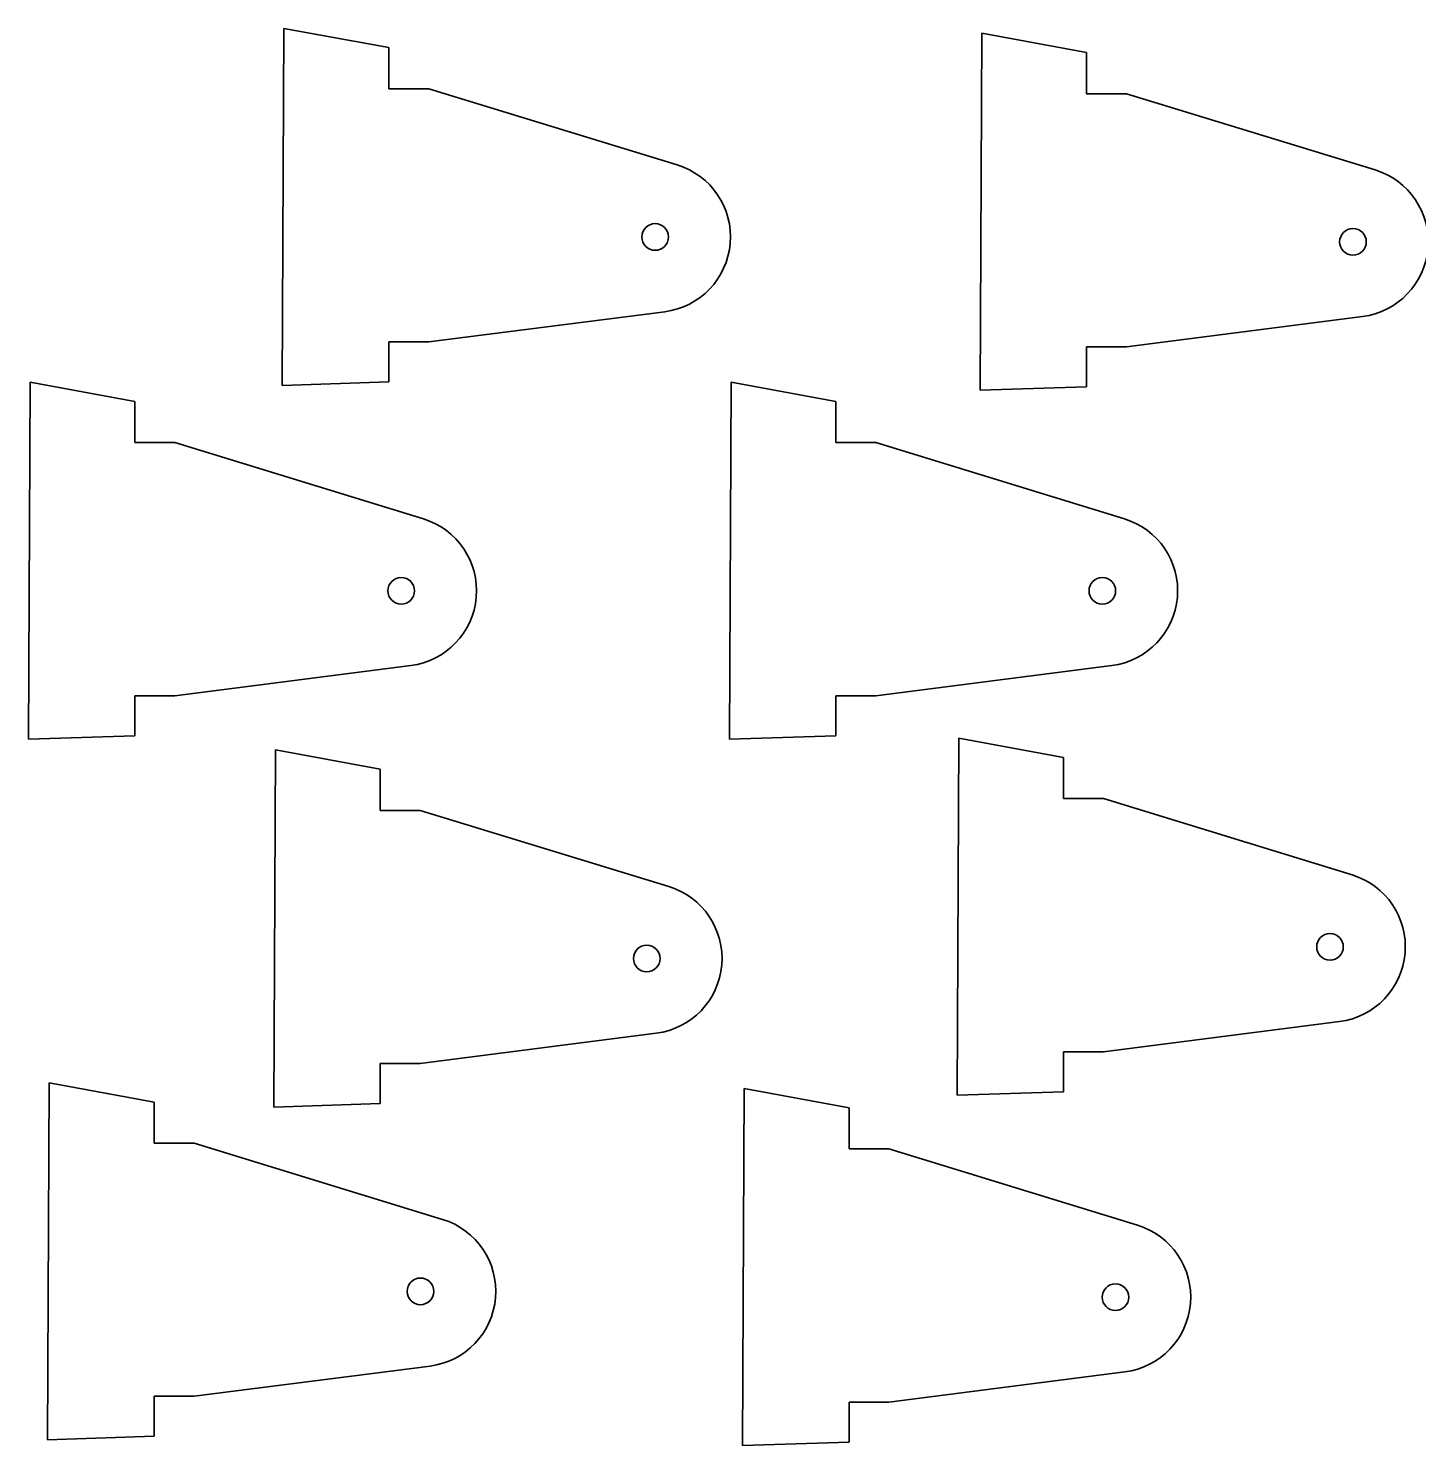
# Model space of a CAD drawing. Extents: x 0 to 1000, y 0 to 400.
# Drawn here: x 772.4 to 876.8, y 90 to 196.4 of the extents above; entities that cross this region are included whole.
import ezdxf

# ---------------------------------------------------------------- set-up
doc = ezdxf.new("R2010")
doc.units = 0

msp = doc.modelspace()

# ---------------------------------------------------------------- linework, layer by layer
at = {"color": 7, "lineweight": 35}
for p, q in [((791.570679, 196.378616), (791.442993, 169.579437)), ((791.570679, 196.378616), (799.438599, 194.930756)), ((843.953369, 196.00972), (843.825623, 169.210541)), ((843.953369, 196.00972), (851.821228, 194.561859)), ((799.438599, 191.844559), (799.438599, 194.930756)), ((851.821228, 191.475662), (851.821228, 194.561859)), ((802.438599, 191.844559), (799.438599, 191.844559)), ((821.095154, 186.126877), (802.438599, 191.844559)), ((854.821228, 191.475662), (851.821228, 191.475662)), ((873.477783, 185.75798), (854.821228, 191.475662)), ((802.438599, 172.844559), (820.15686, 175.114014)), ((854.821228, 172.475662), (872.53949, 174.745117)), ((799.438599, 169.844559), (799.438599, 172.844559)), ((799.438599, 172.844559), (802.438599, 172.844559)), ((851.821228, 169.475662), (851.821228, 172.475662)), ((851.821228, 172.475662), (854.821228, 172.475662)), ((772.511353, 169.81842), (772.383606, 143.019241)), ((772.511353, 169.81842), (780.379211, 168.37056)), ((799.438599, 169.844559), (791.442993, 169.579437)), ((825.139771, 169.81842), (825.012085, 143.019241)), ((825.139771, 169.81842), (833.00769, 168.37056)), ((851.821228, 169.475662), (843.825623, 169.210541)), ((780.379211, 165.284363), (780.379211, 168.37056)), ((833.00769, 165.284363), (833.00769, 168.37056)), ((783.379211, 165.284363), (780.379211, 165.284363)), ((802.035767, 159.566681), (783.379211, 165.284363)), ((836.00769, 165.284363), (833.00769, 165.284363)), ((854.664246, 159.566681), (836.00769, 165.284363)), ((783.379211, 146.284363), (801.097473, 148.553818)), ((836.00769, 146.284363), (853.725952, 148.553818)), ((780.379211, 143.284363), (780.379211, 146.284363)), ((780.379211, 146.284363), (783.379211, 146.284363)), ((833.00769, 143.284363), (833.00769, 146.284363)), ((833.00769, 146.284363), (836.00769, 146.284363)), ((780.379211, 143.284363), (772.383606, 143.019241)), ((833.00769, 143.284363), (825.012085, 143.019241)), ((842.230591, 143.097839), (842.102905, 116.29866)), ((842.230591, 143.097839), (850.098511, 141.649979)), ((790.937988, 142.221039), (790.810303, 115.42186)), ((790.937988, 142.221039), (798.805908, 140.773178)), ((850.098511, 138.563782), (850.098511, 141.649979)), ((798.805908, 137.686981), (798.805908, 140.773178)), ((853.098511, 138.563782), (850.098511, 138.563782)), ((871.755066, 132.8461), (853.098511, 138.563782)), ((801.805908, 137.686981), (798.805908, 137.686981)), ((820.462463, 131.969299), (801.805908, 137.686981)), ((853.098511, 119.563774), (870.816772, 121.833237)), ((801.805908, 118.686974), (819.52417, 120.956436)), ((850.098511, 116.563774), (850.098511, 119.563774)), ((850.098511, 119.563774), (853.098511, 119.563774)), ((798.805908, 115.686974), (798.805908, 118.686974)), ((798.805908, 118.686974), (801.805908, 118.686974)), ((773.952881, 117.242836), (773.825195, 90.443657)), ((773.952881, 117.242836), (781.820801, 115.794983)), ((826.122314, 116.804436), (825.994629, 90.005257)), ((826.122314, 116.804436), (833.990234, 115.356583)), ((850.098511, 116.563774), (842.102905, 116.29866)), ((781.820801, 112.708771), (781.820801, 115.794983)), ((798.805908, 115.686974), (790.810303, 115.42186)), ((833.990234, 112.27037), (833.990234, 115.356583)), ((784.820801, 112.708771), (781.820801, 112.708771)), ((803.477356, 106.991096), (784.820801, 112.708771)), ((836.990234, 112.27037), (833.990234, 112.27037)), ((855.64679, 106.552696), (836.990234, 112.27037)), ((784.820801, 93.708771), (802.539062, 95.978233)), ((836.990234, 93.27037), (854.708496, 95.539833)), ((781.820801, 90.708771), (781.820801, 93.708771)), ((781.820801, 93.708771), (784.820801, 93.708771)), ((833.990234, 90.27037), (833.990234, 93.27037)), ((833.990234, 93.27037), (836.990234, 93.27037)), ((781.820801, 90.708771), (773.825195, 90.443657)), ((833.990234, 90.27037), (825.994629, 90.005257))]:
    msp.add_line(p, q, dxfattribs=at)
for centre in [(819.438599, 180.721619), (871.821228, 180.352722), (800.379211, 154.161407), (853.00769, 154.161407), (870.098511, 127.440834), (818.805908, 126.564034), (801.820801, 101.585831), (853.990234, 101.14743)]:
    msp.add_circle(centre, 1, dxfattribs=at)
for centre in [(819.438599, 180.721619), (871.821228, 180.352722), (800.379211, 154.161407), (853.00769, 154.161407), (818.805908, 126.564034), (870.098511, 127.440834), (801.820801, 101.585831), (853.990234, 101.14743)]:
    msp.add_arc(centre, 5.653409, 277.299038, 72.961249, dxfattribs=at)

doc.saveas('drawing.dxf')
